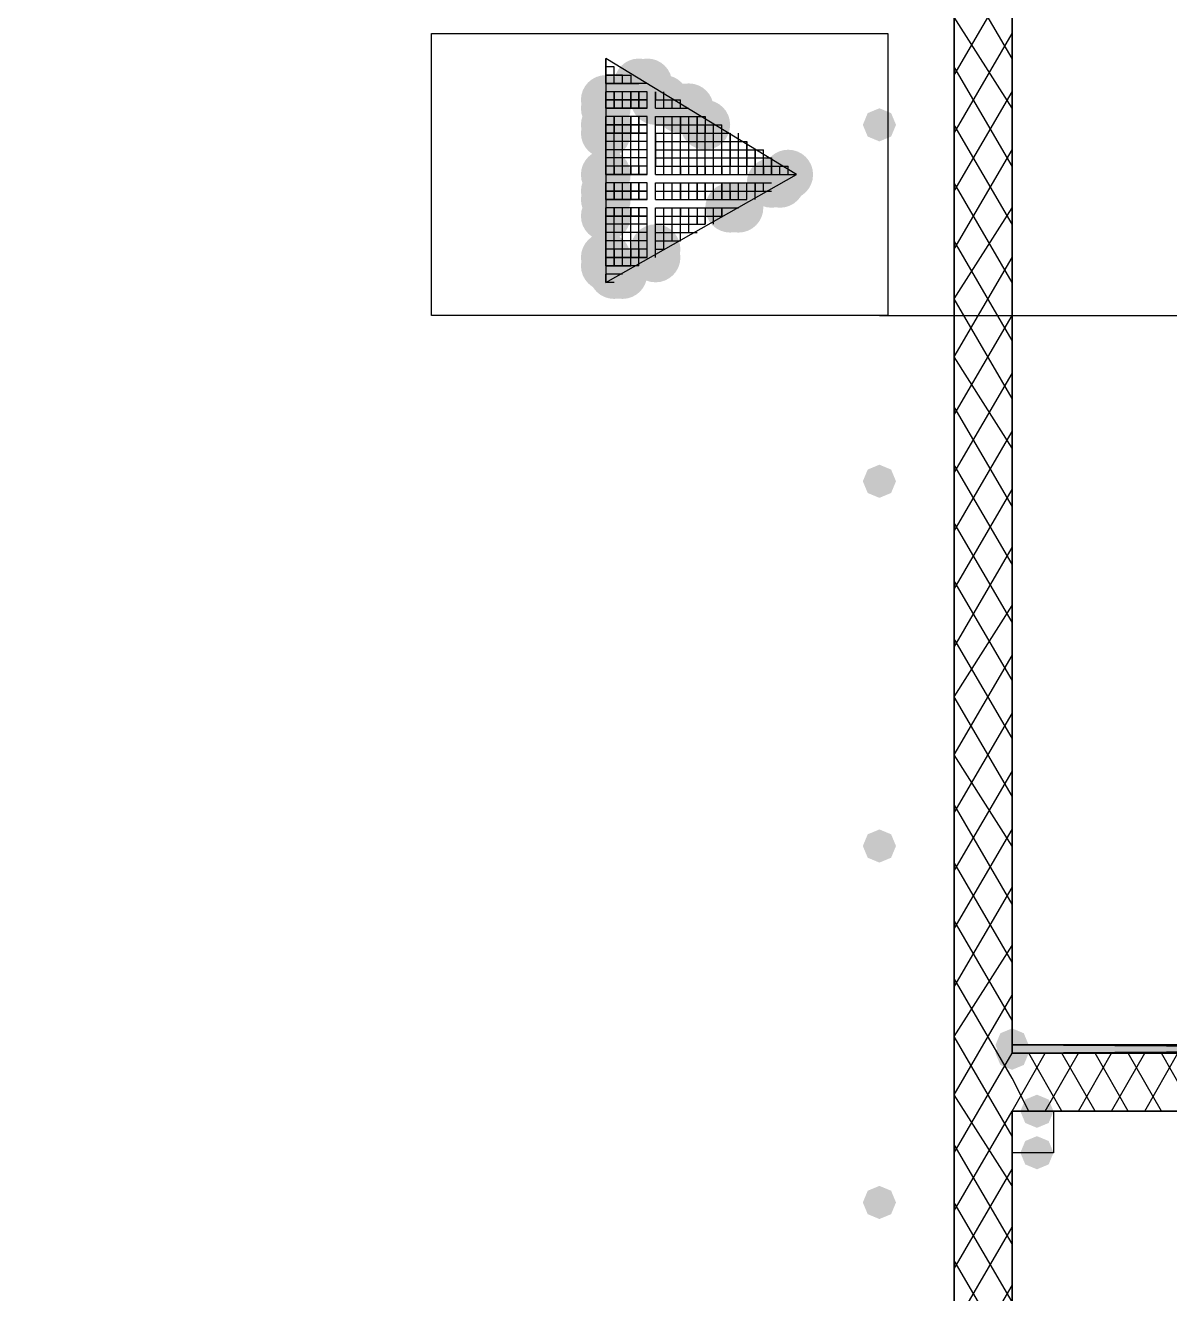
# Model space of a CAD drawing. Header units: millimetres. Extents: x 0 to 420, y 0 to 297.
# Drawn here: x 112.39 to 118.24, y 149.1 to 155.57 of the extents above; entities that cross this region are included whole.
import ezdxf

# ---------------------------------------------------------------- set-up
doc = ezdxf.new("R2010")
doc.units = ezdxf.units.MM
doc.layers.get('0').update_dxf_attribs({"linetype": 'CONTINUOUS'})

msp = doc.modelspace()

# ---------------------------------------------------------------- hatches: boundary and pattern name
at = {"true_color": 0x00005c}
h = msp.add_hatch(color=0, dxfattribs=at)
edge = h.paths.add_edge_path(flags=0)
edge.add_arc((115.527668, 155.278666), 0.127, 0, 360)
h = msp.add_hatch(color=0, dxfattribs=at)
edge = h.paths.add_edge_path(flags=0)
edge.add_arc((115.570001, 155.278666), 0.127, 0, 360)
h = msp.add_hatch(color=0, dxfattribs=at)
edge = h.paths.add_edge_path(flags=0)
edge.add_arc((115.570001, 155.278666), 0.127, 0, 360)
h = msp.add_hatch(color=0, dxfattribs=at)
edge = h.paths.add_edge_path(flags=0)
edge.add_arc((115.358335, 155.193999), 0.127, 0, 360)
h = msp.add_hatch(color=0, dxfattribs=at)
edge = h.paths.add_edge_path(flags=0)
edge.add_arc((115.612335, 155.193999), 0.127, 0, 360)
h = msp.add_hatch(color=0, dxfattribs=at)
edge = h.paths.add_edge_path(flags=0)
edge.add_arc((115.654668, 155.193999), 0.127, 0, 360)
h = msp.add_hatch(color=0, dxfattribs=at)
edge = h.paths.add_edge_path(flags=0)
edge.add_arc((115.358335, 155.151666), 0.127, 0, 360)
h = msp.add_hatch(color=0, dxfattribs=at)
edge = h.paths.add_edge_path(flags=0)
edge.add_arc((115.739335, 155.151666), 0.127, 0, 360)
h = msp.add_hatch(color=0, dxfattribs=at)
edge = h.paths.add_edge_path(flags=0)
edge.add_arc((115.739335, 155.151666), 0.127, 0, 360)
h = msp.add_hatch(color=0, dxfattribs=at)
edge = h.paths.add_edge_path(flags=0)
edge.add_arc((115.781668, 155.151666), 0.127, 0, 360)
h = msp.add_hatch(color=0, dxfattribs=at)
edge = h.paths.add_edge_path(flags=0)
edge.add_arc((115.358335, 155.066999), 0.127, 0, 360)
h = msp.add_hatch(color=0, dxfattribs=at)
edge = h.paths.add_edge_path(flags=0)
edge.add_arc((115.866335, 155.066999), 0.127, 0, 360)
h = msp.add_hatch(color=0, dxfattribs=at)
edge = h.paths.add_edge_path(flags=0)
edge.add_arc((115.358335, 155.024666), 0.127, 0, 360)
at = {"true_color": 0x000007}
for points in [[(116.84, 155.067), (116.815129, 155.007204), (116.755333, 154.982333), (116.695538, 155.007204), (116.670667, 155.067), (116.695537, 155.126796), (116.755333, 155.151667), (116.815129, 155.126796)], [(116.84, 153.246667), (116.815129, 153.186871), (116.755333, 153.162), (116.695538, 153.186871), (116.670667, 153.246667), (116.695537, 153.306462), (116.755333, 153.331333), (116.815129, 153.306463)], [(116.84, 151.384), (116.815129, 151.324204), (116.755333, 151.299333), (116.695538, 151.324204), (116.670667, 151.384), (116.695537, 151.443796), (116.755333, 151.468667), (116.815129, 151.443796)], [(117.517333, 150.325667), (117.492463, 150.265871), (117.432667, 150.241), (117.372871, 150.265871), (117.348, 150.325667), (117.372871, 150.385462), (117.432667, 150.410333), (117.492462, 150.385463)], [(117.644333, 150.029333), (117.619462, 149.969538), (117.559667, 149.944667), (117.499871, 149.969538), (117.475, 150.029333), (117.499871, 150.089129), (117.559667, 150.114), (117.619462, 150.089129)], [(117.644333, 149.817667), (117.619462, 149.757871), (117.559667, 149.733), (117.499871, 149.757871), (117.475, 149.817667), (117.499871, 149.877462), (117.559667, 149.902333), (117.619462, 149.877463)], [(116.84, 149.563667), (116.815129, 149.503871), (116.755333, 149.479), (116.695538, 149.503871), (116.670667, 149.563667), (116.695537, 149.623462), (116.755333, 149.648333), (116.815129, 149.623463)]]:
    msp.add_hatch(color=0, dxfattribs=at).paths.add_polyline_path(points, flags=0)
at = {"true_color": 0x00005c}
h = msp.add_hatch(color=0, dxfattribs=at)
edge = h.paths.add_edge_path(flags=0)
edge.add_arc((115.358335, 154.812999), 0.127, 0, 360)
h = msp.add_hatch(color=0, dxfattribs=at)
edge = h.paths.add_edge_path(flags=0)
edge.add_arc((116.289668, 154.812999), 0.127, 0, 360)
h = msp.add_hatch(color=0, dxfattribs=at)
edge = h.paths.add_edge_path(flags=0)
edge.add_arc((116.205001, 154.770666), 0.127, 0, 360)
h = msp.add_hatch(color=0, dxfattribs=at)
edge = h.paths.add_edge_path(flags=0)
edge.add_arc((116.205001, 154.770666), 0.127, 0, 360)
h = msp.add_hatch(color=0, dxfattribs=at)
edge = h.paths.add_edge_path(flags=0)
edge.add_arc((116.247335, 154.770666), 0.127, 0, 360)
h = msp.add_hatch(color=0, dxfattribs=at)
edge = h.paths.add_edge_path(flags=0)
edge.add_arc((115.358335, 154.728333), 0.127, 0, 360)
h = msp.add_hatch(color=0, dxfattribs=at)
edge = h.paths.add_edge_path(flags=0)
edge.add_arc((115.358335, 154.685999), 0.127, 0, 360)
h = msp.add_hatch(color=0, dxfattribs=at)
edge = h.paths.add_edge_path(flags=0)
edge.add_arc((115.993335, 154.643666), 0.127, 0, 360)
h = msp.add_hatch(color=0, dxfattribs=at)
edge = h.paths.add_edge_path(flags=0)
edge.add_arc((116.035668, 154.643666), 0.127, 0, 360)
h = msp.add_hatch(color=0, dxfattribs=at)
edge = h.paths.add_edge_path(flags=0)
edge.add_arc((115.358335, 154.601333), 0.127, 0, 360)
h = msp.add_hatch(color=0, dxfattribs=at)
edge = h.paths.add_edge_path(flags=0)
edge.add_arc((115.612335, 154.431999), 0.127, 0, 360)
h = msp.add_hatch(color=0, dxfattribs=at)
edge = h.paths.add_edge_path(flags=0)
edge.add_arc((115.358335, 154.389666), 0.127, 0, 360)
h = msp.add_hatch(color=0, dxfattribs=at)
edge = h.paths.add_edge_path(flags=0)
edge.add_arc((115.612335, 154.389666), 0.127, 0, 360)
h = msp.add_hatch(color=0, dxfattribs=at)
edge = h.paths.add_edge_path(flags=0)
edge.add_arc((115.358335, 154.347333), 0.127, 0, 360)
h = msp.add_hatch(color=0, dxfattribs=at)
edge = h.paths.add_edge_path(flags=0)
edge.add_arc((115.400668, 154.304999), 0.127, 0, 360)
h = msp.add_hatch(color=0, dxfattribs=at)
edge = h.paths.add_edge_path(flags=0)
edge.add_arc((115.443001, 154.304999), 0.127, 0, 360)
at = {"true_color": 0x0000fe}
msp.add_hatch(color=0, dxfattribs=at).paths.add_polyline_path([(117.517333, 150.368), (117.492463, 150.308204), (117.432667, 150.283333), (117.372871, 150.308204), (117.348, 150.368), (117.372871, 150.427796), (117.432667, 150.452667), (117.492462, 150.427796)], flags=0)
msp.add_hatch(color=0, dxfattribs=at).paths.add_polyline_path([(117.517333, 150.368), (117.492463, 150.308204), (117.432667, 150.283333), (117.372871, 150.308204), (117.348, 150.368), (117.372871, 150.427796), (117.432667, 150.452667), (117.492462, 150.427796)], flags=0)
at = {"true_color": 0x000007}
h = msp.add_hatch(color=0, dxfattribs=at)
h.paths.add_polyline_path([(123.994333, 150.368), (117.432667, 150.368), (123.994333, 150.325667)], flags=0)
h.paths.add_polyline_path([(117.432667, 150.368), (123.994333, 150.325667), (117.432667, 150.325667)], flags=0)

# ---------------------------------------------------------------- linework, layer by layer
at = {"color": 0, "true_color": 0x000007}
for points in [[(117.432667, 150.325667), (117.432667, 159.088667)], [(117.136333, 155.998333), (117.136333, 147.574)], [(117.432667, 155.405667), (117.136333, 155.913667)], [(117.136333, 155.321), (117.432667, 155.829)], [(117.432667, 155.151667), (117.136333, 155.617333)], [(117.136333, 155.024667), (117.432667, 155.532667)], [(117.432667, 154.855333), (117.136333, 155.363333)], [(117.136333, 154.728333), (117.432667, 155.236333)], [(117.432667, 154.559), (117.136333, 155.067)], [(117.136333, 154.432), (117.432667, 154.94)], [(117.432667, 154.262667), (117.136333, 154.770667)], [(117.136333, 154.178), (117.432667, 154.643667)], [(117.432667, 153.966333), (117.136333, 154.474333)], [(117.136333, 153.881667), (117.432667, 154.389667)], [(117.432667, 153.67), (117.136333, 154.178)], [(117.136333, 153.585333), (117.432667, 154.093333)], [(117.432667, 153.416), (117.136333, 153.881667)], [(117.136333, 153.289), (117.432667, 153.797)], [(117.432667, 153.119667), (117.136333, 153.627667)], [(117.136333, 152.992667), (117.432667, 153.500667)], [(117.432667, 152.823333), (117.136333, 153.331333)], [(117.136333, 152.696333), (117.432667, 153.204333)], [(117.432667, 152.527), (117.136333, 153.035)], [(117.136333, 152.4), (117.432667, 152.908)], [(117.432667, 152.230667), (117.136333, 152.738667)], [(117.136333, 152.146), (117.432667, 152.611667)], [(117.432667, 151.934333), (117.136333, 152.442333)], [(117.136333, 151.849667), (117.432667, 152.357667)], [(117.432667, 151.638), (117.136333, 152.146)], [(117.136333, 151.553333), (117.432667, 152.061333)], [(117.432667, 151.384), (117.136333, 151.849667)], [(117.136333, 151.257), (117.432667, 151.765)], [(117.432667, 151.087667), (117.136333, 151.595667)], [(117.136333, 150.960667), (117.432667, 151.468667)], [(117.432667, 150.791333), (117.136333, 151.299333)], [(117.136333, 150.664333), (117.432667, 151.172333)], [(117.432667, 150.495), (117.136333, 151.003)], [(117.136333, 150.410333), (117.432667, 150.876)], [(117.432667, 150.198667), (117.136333, 150.706667)], [(117.136333, 150.114), (117.432667, 150.622)], [(117.432667, 149.902333), (117.136333, 150.410333)], [(123.994333, 150.368), (117.432667, 150.368), (123.994333, 150.368), (117.432667, 150.325667)], [(117.136333, 149.817667), (117.432667, 150.325667)], [(117.432667, 150.029333), (117.602, 150.325667)], [(123.994333, 150.325667), (117.432667, 150.325667)], [(117.686667, 150.029333), (117.517333, 150.325667)], [(117.602, 150.029333), (117.771333, 150.325667)], [(117.856, 150.029333), (117.686667, 150.325667)], [(117.771333, 150.029333), (117.940667, 150.325667)], [(118.025333, 150.029333), (117.856, 150.325667)], [(117.940667, 150.029333), (118.11, 150.325667)], [(118.194667, 150.029333), (118.025333, 150.325667)], [(118.11, 150.029333), (118.279333, 150.325667)], [(118.364, 150.029333), (118.194667, 150.325667)], [(117.517333, 150.029333), (117.432667, 150.198667)], [(117.432667, 149.648333), (117.136333, 150.114)], [(117.136333, 149.521333), (117.432667, 150.029333)], [(117.432667, 150.029333), (123.994333, 150.029333)], [(117.432667, 138.895667), (117.432667, 150.029333)], [(117.432667, 149.352), (117.136333, 149.86)], [(117.136333, 149.225), (117.432667, 149.733)], [(117.432667, 149.055667), (117.136333, 149.563667)], [(117.136333, 148.928667), (117.432667, 149.436667)], [(117.432667, 148.759333), (117.136333, 149.267333)], [(117.136333, 148.632333), (117.432667, 149.140333)]]:
    msp.add_lwpolyline(points, dxfattribs=at)
at = {"color": 0, "true_color": 0x0000ab}
msp.add_lwpolyline([(117.432667, 150.325667), (134.027333, 150.325667), (134.027333, 157.014333), (117.432667, 157.014333)], close=True, dxfattribs=at)
at = {"color": 0, "true_color": 0x000098}
msp.add_lwpolyline([(104.817333, 147.574), (117.136333, 147.574), (117.136333, 155.998333), (104.817333, 155.998333)], close=True, dxfattribs=at)
at = {"color": 0, "true_color": 0x00005c}
for points in [[(114.469335, 154.093333), (114.469335, 155.532666), (116.797668, 155.532666), (116.797668, 154.093333)], [(116.332001, 154.812999), (115.358335, 155.405666), (115.358335, 154.262666)]]:
    msp.add_lwpolyline(points, close=True, dxfattribs=at)
for points in [[(115.358335, 155.278666), (115.358335, 155.320999), (115.358335, 155.405666)], [(115.400668, 155.363333), (115.358335, 155.363333)], [(115.358335, 155.278666), (115.358335, 155.320999), (115.358335, 155.363333)], [(115.443001, 155.320999), (115.400668, 155.320999), (115.358335, 155.320999), (115.400668, 155.320999), (115.443001, 155.320999), (115.485335, 155.320999), (115.485335, 155.278666), (115.443001, 155.278666), (115.400668, 155.278666), (115.358335, 155.278666), (115.400668, 155.278666), (115.443001, 155.278666), (115.485335, 155.278666), (115.527668, 155.278666)], [(115.400668, 155.278666), (115.400668, 155.320999), (115.400668, 155.363333)], [(115.400668, 155.278666), (115.400668, 155.320999), (115.400668, 155.363333)], [(115.443001, 155.278666), (115.443001, 155.320999)], [(115.443001, 155.278666), (115.443001, 155.320999)], [(115.485335, 155.320999), (115.485335, 155.278666)], [(115.570001, 155.278666), (115.527668, 155.278666), (115.485335, 155.278666), (115.443001, 155.278666), (115.400668, 155.278666), (115.358335, 155.278666)], [(115.570001, 155.236333), (115.527668, 155.236333), (115.485335, 155.236333), (115.443001, 155.236333), (115.400668, 155.236333), (115.358335, 155.236333)], [(115.358335, 155.236333), (115.358335, 155.193999), (115.400668, 155.193999)], [(115.358335, 155.151666), (115.358335, 155.193999), (115.358335, 155.236333)], [(115.570001, 155.193999), (115.527668, 155.193999), (115.485335, 155.193999), (115.443001, 155.193999), (115.400668, 155.193999), (115.358335, 155.193999)], [(115.570001, 155.193999), (115.527668, 155.193999), (115.485335, 155.193999), (115.443001, 155.193999), (115.400668, 155.193999), (115.358335, 155.193999)], [(115.358335, 155.193999), (115.358335, 155.151666), (115.400668, 155.151666)], [(115.400668, 155.236333), (115.400668, 155.193999), (115.443001, 155.193999), (115.485335, 155.193999)], [(115.400668, 155.151666), (115.400668, 155.193999), (115.400668, 155.236333)], [(115.400668, 155.193999), (115.400668, 155.151666), (115.443001, 155.151666), (115.485335, 155.151666)], [(115.443001, 155.151666), (115.443001, 155.193999), (115.443001, 155.236333)], [(115.443001, 155.151666), (115.443001, 155.193999), (115.443001, 155.236333)], [(115.485335, 155.236333), (115.485335, 155.193999), (115.527668, 155.193999)], [(115.485335, 155.151666), (115.485335, 155.193999), (115.485335, 155.236333)], [(115.485335, 155.193999), (115.485335, 155.151666), (115.527668, 155.151666)], [(115.527668, 155.236333), (115.527668, 155.193999), (115.570001, 155.193999)], [(115.527668, 155.151666), (115.527668, 155.193999), (115.527668, 155.236333)], [(115.527668, 155.193999), (115.527668, 155.151666), (115.570001, 155.151666)], [(115.570001, 155.151666), (115.570001, 155.193999), (115.570001, 155.236333)], [(115.570001, 155.151666), (115.570001, 155.193999), (115.570001, 155.236333)], [(115.612335, 155.236333), (115.612335, 155.193999)], [(115.612335, 155.151666), (115.612335, 155.193999), (115.612335, 155.236333)], [(115.612335, 155.193999), (115.654668, 155.193999), (115.697001, 155.193999)], [(115.612335, 155.193999), (115.654668, 155.193999), (115.739335, 155.193999)], [(115.612335, 155.151666), (115.612335, 155.193999)], [(115.654668, 155.151666), (115.654668, 155.193999), (115.654668, 155.236333)], [(115.654668, 155.151666), (115.654668, 155.193999)], [(115.654668, 155.151666), (115.654668, 155.193999)], [(115.697001, 155.151666), (115.697001, 155.193999)], [(115.739335, 155.151666), (115.739335, 155.193999)], [(115.570001, 155.151666), (115.527668, 155.151666), (115.485335, 155.151666), (115.443001, 155.151666), (115.400668, 155.151666), (115.358335, 155.151666)], [(115.612335, 155.151666), (115.654668, 155.151666), (115.739335, 155.151666)], [(115.612335, 155.151666), (115.654668, 155.151666), (115.739335, 155.151666), (115.781668, 155.151666)], [(115.570001, 155.109333), (115.527668, 155.109333), (115.485335, 155.109333), (115.443001, 155.109333), (115.400668, 155.109333), (115.358335, 155.109333)], [(115.570001, 155.109333), (115.527668, 155.109333), (115.485335, 155.109333), (115.443001, 155.109333), (115.400668, 155.109333), (115.358335, 155.109333)], [(115.358335, 155.109333), (115.358335, 155.066999), (115.400668, 155.066999)], [(115.358335, 154.812999), (115.358335, 154.855333), (115.358335, 154.939999), (115.358335, 154.982333), (115.358335, 155.024666), (115.358335, 155.066999), (115.358335, 155.109333)], [(115.570001, 155.066999), (115.527668, 155.066999), (115.485335, 155.066999), (115.443001, 155.066999), (115.400668, 155.066999), (115.358335, 155.066999)], [(115.358335, 155.066999), (115.358335, 155.024666), (115.400668, 155.024666)], [(115.400668, 155.109333), (115.400668, 155.066999), (115.443001, 155.066999), (115.485335, 155.066999)], [(115.400668, 154.812999), (115.400668, 154.855333), (115.400668, 154.939999), (115.400668, 154.982333), (115.400668, 155.024666), (115.400668, 155.066999), (115.400668, 155.109333)], [(115.400668, 155.066999), (115.400668, 155.024666), (115.443001, 155.024666), (115.485335, 155.024666)], [(115.443001, 154.812999), (115.443001, 154.855333), (115.443001, 154.939999), (115.443001, 154.982333), (115.443001, 155.024666), (115.443001, 155.066999), (115.443001, 155.109333)], [(115.443001, 154.812999), (115.443001, 154.855333), (115.443001, 154.939999), (115.443001, 154.982333), (115.443001, 155.024666), (115.443001, 155.066999), (115.443001, 155.109333)], [(115.485335, 155.109333), (115.485335, 155.066999), (115.527668, 155.066999)], [(115.485335, 154.812999), (115.485335, 154.855333), (115.485335, 154.939999), (115.485335, 154.982333), (115.485335, 155.024666), (115.485335, 155.066999), (115.485335, 155.109333)], [(115.485335, 155.066999), (115.485335, 155.024666), (115.527668, 155.024666)], [(115.527668, 155.109333), (115.527668, 155.066999), (115.570001, 155.066999)], [(115.527668, 154.812999), (115.527668, 154.855333), (115.527668, 154.939999), (115.527668, 154.982333), (115.527668, 155.024666), (115.527668, 155.066999), (115.527668, 155.109333)], [(115.527668, 155.066999), (115.527668, 155.024666), (115.570001, 155.024666)], [(115.570001, 154.812999), (115.570001, 154.855333), (115.570001, 154.939999), (115.570001, 154.982333), (115.570001, 155.024666), (115.570001, 155.066999), (115.570001, 155.109333)], [(115.570001, 154.812999), (115.570001, 154.855333), (115.570001, 154.939999), (115.570001, 154.982333), (115.570001, 155.024666), (115.570001, 155.066999), (115.570001, 155.109333)], [(115.612335, 155.109333), (115.654668, 155.109333), (115.739335, 155.109333), (115.781668, 155.109333), (115.824001, 155.109333)], [(115.612335, 155.109333), (115.654668, 155.109333), (115.739335, 155.109333), (115.781668, 155.109333), (115.824001, 155.109333), (115.866335, 155.109333), (115.866335, 155.066999)], [(115.612335, 155.024666), (115.612335, 155.066999), (115.612335, 155.109333)], [(115.612335, 154.812999), (115.612335, 154.855333), (115.612335, 154.939999), (115.612335, 154.982333), (115.612335, 155.024666), (115.612335, 155.066999), (115.612335, 155.109333)], [(115.612335, 155.066999), (115.654668, 155.066999), (115.739335, 155.066999)], [(115.612335, 155.066999), (115.654668, 155.066999), (115.739335, 155.066999), (115.781668, 155.066999), (115.824001, 155.066999), (115.866335, 155.066999), (115.908668, 155.066999), (115.951001, 155.066999)], [(115.654668, 154.812999), (115.654668, 154.855333), (115.654668, 154.939999), (115.654668, 154.982333), (115.654668, 155.024666), (115.654668, 155.066999), (115.654668, 155.109333)], [(115.654668, 154.812999), (115.654668, 154.855333), (115.654668, 154.939999), (115.654668, 154.982333), (115.654668, 155.024666), (115.654668, 155.066999), (115.654668, 155.109333)], [(115.654668, 154.812999), (115.654668, 154.855333), (115.654668, 154.939999), (115.654668, 154.982333), (115.654668, 155.024666), (115.654668, 155.066999), (115.654668, 155.109333)], [(115.697001, 154.812999), (115.697001, 154.855333), (115.697001, 154.939999), (115.697001, 154.982333), (115.697001, 155.024666), (115.697001, 155.066999), (115.697001, 155.109333)], [(115.739335, 155.109333), (115.739335, 155.066999), (115.781668, 155.066999), (115.824001, 155.066999)], [(115.739335, 154.812999), (115.739335, 154.855333), (115.739335, 154.939999), (115.739335, 154.982333), (115.739335, 155.024666), (115.739335, 155.066999), (115.739335, 155.109333)], [(115.739335, 154.812999), (115.739335, 154.855333), (115.739335, 154.939999), (115.739335, 154.982333), (115.739335, 155.024666), (115.739335, 155.066999), (115.739335, 155.109333)], [(115.739335, 155.066999), (115.739335, 155.024666), (115.781668, 155.024666), (115.824001, 155.024666)], [(115.781668, 154.812999), (115.781668, 154.855333), (115.781668, 154.939999), (115.781668, 154.982333), (115.781668, 155.024666), (115.781668, 155.066999), (115.781668, 155.109333)], [(115.781668, 154.812999), (115.781668, 154.855333), (115.781668, 154.939999), (115.781668, 154.982333), (115.781668, 155.024666), (115.781668, 155.066999), (115.781668, 155.109333)], [(115.824001, 155.109333), (115.824001, 155.066999), (115.866335, 155.066999), (115.908668, 155.066999)], [(115.824001, 154.812999), (115.824001, 154.855333), (115.824001, 154.939999), (115.824001, 154.982333), (115.824001, 155.024666), (115.824001, 155.066999), (115.824001, 155.109333)], [(115.824001, 155.066999), (115.824001, 155.024666), (115.866335, 155.024666)], [(115.866335, 155.066999), (115.866335, 155.024666), (115.908668, 155.024666), (115.951001, 155.024666), (115.993335, 155.024666)], [(115.866335, 154.812999), (115.866335, 154.855333), (115.866335, 154.939999), (115.866335, 154.982333), (115.866335, 155.024666), (115.866335, 155.066999)], [(115.908668, 154.812999), (115.908668, 154.855333), (115.908668, 154.939999), (115.908668, 154.982333), (115.908668, 155.024666), (115.908668, 155.066999)], [(115.908668, 154.812999), (115.908668, 154.855333), (115.908668, 154.939999), (115.908668, 154.982333), (115.908668, 155.024666), (115.908668, 155.066999)], [(115.951001, 154.855333), (115.951001, 154.939999), (115.951001, 154.982333), (115.951001, 155.024666), (115.951001, 155.066999)], [(115.570001, 155.024666), (115.527668, 155.024666), (115.485335, 155.024666), (115.443001, 155.024666), (115.400668, 155.024666), (115.358335, 155.024666)], [(115.358335, 154.855333), (115.358335, 154.939999), (115.358335, 154.982333), (115.358335, 155.024666)], [(115.400668, 154.855333), (115.400668, 154.939999), (115.400668, 154.982333), (115.400668, 155.024666)], [(115.485335, 154.855333), (115.485335, 154.939999), (115.485335, 154.982333), (115.485335, 155.024666)], [(115.527668, 154.855333), (115.527668, 154.939999), (115.527668, 154.982333), (115.527668, 155.024666)], [(115.612335, 155.024666), (115.654668, 155.024666), (115.739335, 155.024666), (115.781668, 155.024666), (115.824001, 155.024666), (115.866335, 155.024666), (115.908668, 155.024666), (115.951001, 155.024666)], [(115.612335, 155.024666), (115.654668, 155.024666), (115.739335, 155.024666)], [(115.612335, 155.024666), (115.612335, 154.982333), (115.612335, 154.939999), (115.612335, 154.855333), (115.654668, 154.855333), (115.739335, 154.855333), (115.781668, 154.855333), (115.824001, 154.855333), (115.866335, 154.855333), (115.908668, 154.855333), (115.951001, 154.855333), (115.993335, 154.855333)], [(115.739335, 154.855333), (115.739335, 154.939999), (115.739335, 154.982333), (115.739335, 155.024666)], [(115.824001, 154.855333), (115.824001, 154.939999), (115.824001, 154.982333), (115.824001, 155.024666)], [(115.866335, 154.855333), (115.866335, 154.939999), (115.866335, 154.982333), (115.866335, 155.024666)], [(115.951001, 154.812999), (115.951001, 154.855333), (115.951001, 154.939999), (115.951001, 154.982333), (115.951001, 155.024666)], [(115.993335, 155.024666), (115.993335, 154.982333), (115.993335, 154.939999), (115.993335, 154.855333), (116.035668, 154.855333), (116.078001, 154.855333), (116.120335, 154.855333), (116.162668, 154.855333), (116.205001, 154.855333)], [(115.993335, 154.812999), (115.993335, 154.855333), (115.993335, 154.939999), (115.993335, 154.982333), (115.993335, 155.024666)], [(116.035668, 154.812999), (116.035668, 154.855333), (116.035668, 154.939999), (116.035668, 154.982333), (116.035668, 155.024666)], [(115.570001, 154.982333), (115.527668, 154.982333), (115.485335, 154.982333), (115.443001, 154.982333), (115.400668, 154.982333), (115.358335, 154.982333)], [(115.570001, 154.982333), (115.527668, 154.982333), (115.485335, 154.982333), (115.443001, 154.982333), (115.400668, 154.982333), (115.358335, 154.982333)], [(115.570001, 154.939999), (115.527668, 154.939999), (115.485335, 154.939999), (115.443001, 154.939999), (115.400668, 154.939999), (115.358335, 154.939999)], [(115.570001, 154.939999), (115.527668, 154.939999), (115.485335, 154.939999), (115.443001, 154.939999), (115.400668, 154.939999), (115.358335, 154.939999)], [(115.570001, 154.939999), (115.527668, 154.939999), (115.485335, 154.939999), (115.443001, 154.939999), (115.400668, 154.939999), (115.358335, 154.939999)], [(115.612335, 154.982333), (115.654668, 154.982333), (115.739335, 154.982333), (115.781668, 154.982333), (115.824001, 154.982333), (115.866335, 154.982333), (115.908668, 154.982333), (115.951001, 154.982333), (115.993335, 154.982333), (116.035668, 154.982333)], [(115.612335, 154.982333), (115.654668, 154.982333), (115.739335, 154.982333), (115.781668, 154.982333), (115.824001, 154.982333), (115.866335, 154.982333), (115.908668, 154.982333), (115.951001, 154.982333), (115.993335, 154.982333), (116.035668, 154.982333), (116.078001, 154.982333), (116.078001, 154.939999), (116.078001, 154.855333)], [(115.612335, 154.939999), (115.654668, 154.939999), (115.739335, 154.939999), (115.781668, 154.939999), (115.824001, 154.939999), (115.866335, 154.939999), (115.908668, 154.939999), (115.951001, 154.939999), (115.993335, 154.939999), (116.035668, 154.939999), (116.078001, 154.939999), (116.120335, 154.939999), (116.120335, 154.855333)], [(115.612335, 154.939999), (115.654668, 154.939999), (115.739335, 154.939999), (115.781668, 154.939999), (115.824001, 154.939999), (115.866335, 154.939999), (115.908668, 154.939999), (115.951001, 154.939999), (115.993335, 154.939999), (116.035668, 154.939999), (116.078001, 154.939999), (116.120335, 154.939999), (116.120335, 154.855333)], [(115.612335, 154.939999), (115.654668, 154.939999), (115.739335, 154.939999), (115.781668, 154.939999), (115.824001, 154.939999), (115.866335, 154.939999), (115.908668, 154.939999), (115.951001, 154.939999), (115.993335, 154.939999), (116.035668, 154.939999), (116.078001, 154.939999), (116.120335, 154.939999), (116.162668, 154.939999)], [(116.035668, 154.812999), (116.035668, 154.855333), (116.035668, 154.939999), (116.035668, 154.982333)], [(116.078001, 154.812999), (116.078001, 154.855333), (116.078001, 154.939999), (116.078001, 154.982333)], [(116.120335, 154.812999), (116.120335, 154.855333), (116.120335, 154.939999)], [(116.162668, 154.855333), (116.162668, 154.939999)], [(115.570001, 154.897666), (115.527668, 154.897666), (115.485335, 154.897666), (115.443001, 154.897666), (115.400668, 154.897666), (115.358335, 154.897666)], [(115.612335, 154.897666), (115.654668, 154.897666), (115.739335, 154.897666), (115.781668, 154.897666), (115.824001, 154.897666), (115.866335, 154.897666), (115.908668, 154.897666), (115.951001, 154.897666), (115.993335, 154.897666), (116.035668, 154.897666), (116.078001, 154.897666), (116.120335, 154.897666), (116.162668, 154.897666), (116.205001, 154.897666)], [(116.162668, 154.812999), (116.162668, 154.855333), (116.162668, 154.897666)], [(116.205001, 154.897666), (116.205001, 154.855333), (116.247335, 154.855333), (116.289668, 154.855333)], [(116.205001, 154.812999), (116.205001, 154.855333), (116.205001, 154.897666)], [(115.570001, 154.855333), (115.527668, 154.855333), (115.485335, 154.855333), (115.443001, 154.855333), (115.400668, 154.855333), (115.358335, 154.855333)], [(115.570001, 154.855333), (115.527668, 154.855333), (115.485335, 154.855333), (115.443001, 154.855333), (115.400668, 154.855333), (115.358335, 154.855333)], [(115.358335, 154.855333), (115.358335, 154.812999), (115.400668, 154.812999)], [(115.570001, 154.812999), (115.527668, 154.812999), (115.485335, 154.812999), (115.443001, 154.812999), (115.400668, 154.812999), (115.358335, 154.812999)], [(115.570001, 154.812999), (115.527668, 154.812999), (115.485335, 154.812999), (115.443001, 154.812999), (115.400668, 154.812999), (115.358335, 154.812999)], [(115.400668, 154.855333), (115.400668, 154.812999), (115.443001, 154.812999), (115.485335, 154.812999)], [(115.485335, 154.855333), (115.485335, 154.812999), (115.527668, 154.812999)], [(115.527668, 154.855333), (115.527668, 154.812999), (115.570001, 154.812999)], [(115.612335, 154.855333), (115.654668, 154.855333), (115.739335, 154.855333), (115.781668, 154.855333), (115.824001, 154.855333), (115.866335, 154.855333), (115.908668, 154.855333), (115.951001, 154.855333), (115.993335, 154.855333), (116.035668, 154.855333), (116.078001, 154.855333), (116.120335, 154.855333), (116.162668, 154.855333), (116.205001, 154.855333), (116.247335, 154.855333)], [(115.612335, 154.812999), (115.654668, 154.812999), (115.739335, 154.812999), (115.781668, 154.812999), (115.824001, 154.812999), (115.866335, 154.812999), (115.908668, 154.812999), (115.951001, 154.812999), (115.993335, 154.812999), (116.035668, 154.812999), (116.078001, 154.812999), (116.120335, 154.812999), (116.162668, 154.812999), (116.205001, 154.812999), (116.247335, 154.812999), (116.289668, 154.812999), (116.289668, 154.855333)], [(115.612335, 154.812999), (115.612335, 154.855333)], [(115.612335, 154.812999), (115.654668, 154.812999), (115.739335, 154.812999), (115.781668, 154.812999), (115.824001, 154.812999), (115.866335, 154.812999), (115.908668, 154.812999), (115.951001, 154.812999), (115.993335, 154.812999), (116.035668, 154.812999), (116.078001, 154.812999), (116.120335, 154.812999), (116.162668, 154.812999), (116.205001, 154.812999), (116.247335, 154.812999), (116.289668, 154.812999), (116.332001, 154.812999)], [(115.612335, 154.812999), (115.654668, 154.812999), (115.739335, 154.812999)], [(115.739335, 154.855333), (115.739335, 154.812999), (115.781668, 154.812999), (115.824001, 154.812999)], [(115.824001, 154.855333), (115.824001, 154.812999), (115.866335, 154.812999)], [(115.866335, 154.855333), (115.866335, 154.812999), (115.908668, 154.812999), (115.951001, 154.812999)], [(115.951001, 154.855333), (115.951001, 154.812999), (115.993335, 154.812999), (116.035668, 154.812999), (116.078001, 154.812999), (116.120335, 154.812999), (116.162668, 154.812999)], [(115.993335, 154.812999), (115.993335, 154.855333)], [(116.078001, 154.812999), (116.078001, 154.855333)], [(116.120335, 154.812999), (116.120335, 154.855333)], [(116.120335, 154.812999), (116.120335, 154.855333)], [(116.162668, 154.855333), (116.162668, 154.812999), (116.205001, 154.812999)], [(116.205001, 154.855333), (116.205001, 154.812999), (116.247335, 154.812999), (116.247335, 154.855333)], [(116.247335, 154.812999), (116.247335, 154.855333)], [(115.570001, 154.770666), (115.527668, 154.770666), (115.485335, 154.770666), (115.443001, 154.770666), (115.400668, 154.770666), (115.358335, 154.770666)], [(115.358335, 154.770666), (115.358335, 154.728333), (115.400668, 154.728333)], [(115.358335, 154.685999), (115.358335, 154.728333), (115.358335, 154.770666)], [(115.400668, 154.770666), (115.400668, 154.728333), (115.443001, 154.728333), (115.485335, 154.728333)], [(115.400668, 154.685999), (115.400668, 154.728333), (115.400668, 154.770666)], [(115.443001, 154.685999), (115.443001, 154.728333), (115.443001, 154.770666)], [(115.443001, 154.685999), (115.443001, 154.728333), (115.443001, 154.770666)], [(115.485335, 154.770666), (115.485335, 154.728333), (115.527668, 154.728333)], [(115.485335, 154.685999), (115.485335, 154.728333), (115.485335, 154.770666)], [(115.527668, 154.770666), (115.527668, 154.728333), (115.570001, 154.728333)], [(115.527668, 154.685999), (115.527668, 154.728333), (115.527668, 154.770666)], [(115.570001, 154.685999), (115.570001, 154.728333), (115.570001, 154.770666)], [(115.570001, 154.685999), (115.570001, 154.728333), (115.570001, 154.770666)], [(115.612335, 154.770666), (115.654668, 154.770666), (115.739335, 154.770666), (115.781668, 154.770666), (115.824001, 154.770666), (115.866335, 154.770666), (115.908668, 154.770666), (115.951001, 154.770666), (115.993335, 154.770666), (116.035668, 154.770666), (116.078001, 154.770666), (116.120335, 154.770666), (116.162668, 154.770666), (116.205001, 154.770666)], [(115.612335, 154.685999), (115.612335, 154.728333), (115.612335, 154.770666)], [(115.612335, 154.685999), (115.612335, 154.728333), (115.612335, 154.770666)], [(115.654668, 154.685999), (115.654668, 154.728333), (115.654668, 154.770666)], [(115.654668, 154.685999), (115.654668, 154.728333), (115.654668, 154.770666)], [(115.654668, 154.685999), (115.654668, 154.728333), (115.654668, 154.770666)], [(115.697001, 154.685999), (115.697001, 154.728333), (115.697001, 154.770666)], [(115.739335, 154.770666), (115.739335, 154.728333), (115.781668, 154.728333), (115.824001, 154.728333)], [(115.739335, 154.685999), (115.739335, 154.728333), (115.739335, 154.770666)], [(115.739335, 154.685999), (115.739335, 154.728333), (115.739335, 154.770666)], [(115.781668, 154.685999), (115.781668, 154.728333), (115.781668, 154.770666)], [(115.781668, 154.685999), (115.781668, 154.728333), (115.781668, 154.770666)], [(115.824001, 154.770666), (115.824001, 154.728333), (115.866335, 154.728333)], [(115.824001, 154.685999), (115.824001, 154.728333), (115.824001, 154.770666)], [(115.866335, 154.770666), (115.866335, 154.728333), (115.908668, 154.728333), (115.951001, 154.728333)], [(115.866335, 154.685999), (115.866335, 154.728333), (115.866335, 154.770666)], [(115.908668, 154.685999), (115.908668, 154.728333), (115.908668, 154.770666)], [(115.908668, 154.685999), (115.908668, 154.728333), (115.908668, 154.770666)], [(115.951001, 154.770666), (115.951001, 154.728333), (115.993335, 154.728333), (116.035668, 154.728333), (116.078001, 154.728333), (116.120335, 154.728333), (116.162668, 154.728333)], [(115.951001, 154.685999), (115.951001, 154.728333), (115.951001, 154.770666)], [(115.993335, 154.685999), (115.993335, 154.728333), (115.993335, 154.770666)], [(115.993335, 154.728333), (115.993335, 154.770666)], [(116.035668, 154.685999), (116.035668, 154.728333), (116.035668, 154.770666)], [(116.035668, 154.728333), (116.035668, 154.770666)], [(116.078001, 154.685999), (116.078001, 154.728333), (116.078001, 154.770666)], [(116.078001, 154.685999), (116.078001, 154.728333), (116.078001, 154.770666)], [(116.120335, 154.685999), (116.120335, 154.728333), (116.120335, 154.770666)], [(116.120335, 154.770666), (116.120335, 154.728333)], [(116.120335, 154.770666), (116.120335, 154.728333)], [(116.162668, 154.728333), (116.162668, 154.770666)], [(116.162668, 154.728333), (116.162668, 154.770666)], [(115.570001, 154.728333), (115.527668, 154.728333), (115.485335, 154.728333), (115.443001, 154.728333), (115.400668, 154.728333), (115.358335, 154.728333)], [(115.570001, 154.728333), (115.527668, 154.728333), (115.485335, 154.728333), (115.443001, 154.728333), (115.400668, 154.728333), (115.358335, 154.728333)], [(115.358335, 154.728333), (115.358335, 154.685999), (115.400668, 154.685999)], [(115.570001, 154.685999), (115.527668, 154.685999), (115.485335, 154.685999), (115.443001, 154.685999), (115.400668, 154.685999), (115.358335, 154.685999)], [(115.400668, 154.728333), (115.400668, 154.685999), (115.443001, 154.685999), (115.485335, 154.685999)], [(115.485335, 154.728333), (115.485335, 154.685999), (115.527668, 154.685999)], [(115.527668, 154.728333), (115.527668, 154.685999), (115.570001, 154.685999)], [(115.612335, 154.728333), (115.654668, 154.728333), (115.739335, 154.728333), (115.781668, 154.728333), (115.824001, 154.728333), (115.866335, 154.728333), (115.908668, 154.728333), (115.951001, 154.728333), (115.993335, 154.728333), (116.035668, 154.728333), (116.078001, 154.728333), (116.120335, 154.728333), (116.162668, 154.728333), (116.205001, 154.728333)], [(115.612335, 154.728333), (115.654668, 154.728333), (115.739335, 154.728333)], [(115.612335, 154.728333), (115.654668, 154.728333), (115.739335, 154.728333), (115.781668, 154.728333), (115.824001, 154.728333), (115.866335, 154.728333), (115.908668, 154.728333), (115.951001, 154.728333), (115.993335, 154.728333), (116.035668, 154.728333), (116.078001, 154.728333), (116.120335, 154.728333)], [(115.612335, 154.685999), (115.654668, 154.685999), (115.739335, 154.685999), (115.781668, 154.685999), (115.824001, 154.685999), (115.866335, 154.685999), (115.908668, 154.685999), (115.951001, 154.685999), (115.993335, 154.685999), (116.035668, 154.685999), (116.078001, 154.685999)], [(115.612335, 154.685999), (115.654668, 154.685999), (115.739335, 154.685999)], [(115.739335, 154.728333), (115.739335, 154.685999), (115.781668, 154.685999), (115.824001, 154.685999)], [(115.824001, 154.728333), (115.824001, 154.685999), (115.866335, 154.685999)], [(115.866335, 154.728333), (115.866335, 154.685999), (115.908668, 154.685999), (115.951001, 154.685999)], [(115.951001, 154.728333), (115.951001, 154.685999), (115.993335, 154.685999)], [(115.993335, 154.728333), (115.993335, 154.685999), (116.035668, 154.685999), (116.035668, 154.728333)], [(115.570001, 154.643666), (115.527668, 154.643666), (115.485335, 154.643666), (115.443001, 154.643666), (115.400668, 154.643666), (115.358335, 154.643666)], [(115.570001, 154.643666), (115.527668, 154.643666), (115.485335, 154.643666), (115.443001, 154.643666), (115.400668, 154.643666), (115.358335, 154.643666)], [(115.358335, 154.643666), (115.358335, 154.601333), (115.400668, 154.601333)], [(115.358335, 154.347333), (115.358335, 154.389666), (115.358335, 154.431999), (115.358335, 154.474333), (115.358335, 154.516666), (115.358335, 154.601333), (115.358335, 154.643666)], [(115.400668, 154.643666), (115.400668, 154.601333), (115.443001, 154.601333), (115.485335, 154.601333)], [(115.400668, 154.347333), (115.400668, 154.389666), (115.400668, 154.431999), (115.400668, 154.474333), (115.400668, 154.516666), (115.400668, 154.601333), (115.400668, 154.643666)], [(115.443001, 154.347333), (115.443001, 154.389666), (115.443001, 154.431999), (115.443001, 154.474333), (115.443001, 154.516666), (115.443001, 154.601333), (115.443001, 154.643666)], [(115.443001, 154.347333), (115.443001, 154.389666), (115.443001, 154.431999), (115.443001, 154.474333), (115.443001, 154.516666), (115.443001, 154.601333), (115.443001, 154.643666)], [(115.485335, 154.643666), (115.485335, 154.601333), (115.527668, 154.601333)], [(115.485335, 154.389666), (115.485335, 154.431999), (115.485335, 154.474333), (115.485335, 154.516666), (115.485335, 154.601333), (115.485335, 154.643666)], [(115.527668, 154.643666), (115.527668, 154.601333), (115.570001, 154.601333)], [(115.527668, 154.347333), (115.527668, 154.389666), (115.527668, 154.431999), (115.527668, 154.474333), (115.527668, 154.516666), (115.527668, 154.601333), (115.527668, 154.643666)], [(115.570001, 154.389666), (115.570001, 154.431999), (115.570001, 154.474333), (115.570001, 154.516666), (115.570001, 154.601333), (115.570001, 154.643666)], [(115.570001, 154.389666), (115.570001, 154.431999), (115.570001, 154.474333), (115.570001, 154.516666), (115.570001, 154.601333), (115.570001, 154.643666)], [(115.612335, 154.643666), (115.654668, 154.643666), (115.739335, 154.643666), (115.781668, 154.643666), (115.824001, 154.643666), (115.866335, 154.643666), (115.908668, 154.643666), (115.951001, 154.643666), (115.993335, 154.643666), (116.035668, 154.643666)], [(115.612335, 154.643666), (115.654668, 154.643666), (115.739335, 154.643666), (115.781668, 154.643666), (115.824001, 154.643666), (115.866335, 154.643666), (115.908668, 154.643666), (115.951001, 154.643666), (115.993335, 154.643666)], [(115.612335, 154.389666), (115.612335, 154.431999), (115.612335, 154.474333), (115.612335, 154.516666), (115.612335, 154.601333), (115.612335, 154.643666)], [(115.612335, 154.431999), (115.612335, 154.474333), (115.612335, 154.516666), (115.612335, 154.601333), (115.612335, 154.643666)], [(115.654668, 154.431999), (115.654668, 154.474333), (115.654668, 154.516666), (115.654668, 154.601333), (115.654668, 154.643666)], [(115.654668, 154.431999), (115.654668, 154.474333), (115.654668, 154.516666), (115.654668, 154.601333), (115.654668, 154.643666)], [(115.654668, 154.601333), (115.654668, 154.643666)], [(115.697001, 154.601333), (115.697001, 154.643666)], [(115.739335, 154.643666), (115.739335, 154.601333), (115.781668, 154.601333), (115.824001, 154.601333)], [(115.739335, 154.474333), (115.739335, 154.516666), (115.739335, 154.601333), (115.739335, 154.643666)], [(115.739335, 154.601333), (115.739335, 154.643666)], [(115.781668, 154.601333), (115.781668, 154.643666)], [(115.781668, 154.516666), (115.781668, 154.601333), (115.781668, 154.643666)], [(115.824001, 154.643666), (115.824001, 154.601333), (115.866335, 154.601333)], [(115.824001, 154.643666), (115.824001, 154.601333), (115.824001, 154.558999)], [(115.866335, 154.643666), (115.866335, 154.601333), (115.908668, 154.601333), (115.951001, 154.601333)], [(115.866335, 154.643666), (115.866335, 154.601333), (115.866335, 154.558999)], [(115.908668, 154.558999), (115.908668, 154.601333), (115.908668, 154.643666)], [(115.908668, 154.601333), (115.908668, 154.643666)], [(115.951001, 154.643666), (115.951001, 154.601333)], [(115.951001, 154.601333), (115.951001, 154.643666)], [(115.570001, 154.601333), (115.527668, 154.601333), (115.485335, 154.601333), (115.443001, 154.601333), (115.400668, 154.601333), (115.358335, 154.601333)], [(115.358335, 154.431999), (115.358335, 154.474333), (115.358335, 154.516666), (115.358335, 154.601333)], [(115.570001, 154.558999), (115.527668, 154.558999), (115.485335, 154.558999), (115.443001, 154.558999), (115.400668, 154.558999), (115.358335, 154.558999)], [(115.570001, 154.558999), (115.527668, 154.558999), (115.485335, 154.558999), (115.443001, 154.558999), (115.400668, 154.558999), (115.358335, 154.558999)], [(115.400668, 154.431999), (115.400668, 154.474333), (115.400668, 154.516666), (115.400668, 154.601333)], [(115.485335, 154.431999), (115.485335, 154.474333), (115.485335, 154.516666), (115.485335, 154.601333)], [(115.527668, 154.431999), (115.527668, 154.474333), (115.527668, 154.516666), (115.527668, 154.601333)], [(115.612335, 154.601333), (115.654668, 154.601333), (115.739335, 154.601333)], [(115.612335, 154.601333), (115.654668, 154.601333), (115.739335, 154.601333), (115.781668, 154.601333), (115.824001, 154.601333), (115.866335, 154.601333), (115.908668, 154.601333)], [(115.612335, 154.516666), (115.654668, 154.516666), (115.739335, 154.516666), (115.781668, 154.516666), (115.781668, 154.601333)], [(115.612335, 154.474333), (115.654668, 154.474333), (115.739335, 154.474333), (115.739335, 154.516666), (115.739335, 154.601333)], [(115.612335, 154.474333), (115.654668, 154.474333), (115.697001, 154.474333), (115.697001, 154.516666), (115.697001, 154.601333)], [(115.612335, 154.431999), (115.654668, 154.431999), (115.654668, 154.474333), (115.654668, 154.516666), (115.654668, 154.601333)], [(115.612335, 154.558999), (115.654668, 154.558999), (115.739335, 154.558999), (115.781668, 154.558999), (115.824001, 154.558999), (115.866335, 154.558999)], [(115.612335, 154.558999), (115.654668, 154.558999), (115.739335, 154.558999), (115.781668, 154.558999), (115.824001, 154.558999)], [(115.739335, 154.516666), (115.739335, 154.601333)], [(115.824001, 154.558999), (115.824001, 154.601333)], [(115.866335, 154.558999), (115.866335, 154.601333)], [(115.570001, 154.516666), (115.527668, 154.516666), (115.485335, 154.516666), (115.443001, 154.516666), (115.400668, 154.516666), (115.358335, 154.516666)], [(115.570001, 154.516666), (115.527668, 154.516666), (115.485335, 154.516666), (115.443001, 154.516666), (115.400668, 154.516666), (115.358335, 154.516666)], [(115.612335, 154.516666), (115.654668, 154.516666), (115.739335, 154.516666), (115.781668, 154.516666), (115.824001, 154.516666)], [(115.570001, 154.474333), (115.527668, 154.474333), (115.485335, 154.474333), (115.443001, 154.474333), (115.400668, 154.474333), (115.358335, 154.474333)], [(115.570001, 154.474333), (115.527668, 154.474333), (115.485335, 154.474333), (115.443001, 154.474333), (115.400668, 154.474333), (115.358335, 154.474333)], [(115.570001, 154.431999), (115.527668, 154.431999), (115.485335, 154.431999), (115.443001, 154.431999), (115.400668, 154.431999), (115.358335, 154.431999)], [(115.570001, 154.431999), (115.527668, 154.431999), (115.485335, 154.431999), (115.443001, 154.431999), (115.400668, 154.431999), (115.358335, 154.431999)], [(115.358335, 154.431999), (115.358335, 154.389666), (115.400668, 154.389666)], [(115.400668, 154.431999), (115.400668, 154.389666), (115.443001, 154.389666), (115.485335, 154.389666)], [(115.485335, 154.431999), (115.485335, 154.389666), (115.527668, 154.389666)], [(115.527668, 154.431999), (115.527668, 154.389666), (115.570001, 154.389666)], [(115.570001, 154.389666), (115.527668, 154.389666), (115.485335, 154.389666), (115.443001, 154.389666), (115.400668, 154.389666), (115.358335, 154.389666)], [(115.527668, 154.347333), (115.485335, 154.347333), (115.443001, 154.347333), (115.400668, 154.347333), (115.358335, 154.347333), (115.400668, 154.347333), (115.443001, 154.347333), (115.485335, 154.347333), (115.485335, 154.389666)], [(115.358335, 154.389666), (115.358335, 154.347333), (115.400668, 154.347333)], [(115.400668, 154.389666), (115.400668, 154.347333), (115.443001, 154.347333), (115.485335, 154.347333)], [(115.485335, 154.347333), (115.485335, 154.389666)], [(115.527668, 154.347333), (115.527668, 154.389666)], [(115.443001, 154.304999), (115.400668, 154.304999), (115.358335, 154.304999)], [(115.400668, 154.262666), (115.358335, 154.262666), (115.358335, 154.304999)], [(115.358335, 154.262666), (115.358335, 154.304999)]]:
    msp.add_lwpolyline(points, dxfattribs=at)
at = {"color": 0, "true_color": 0x000005}
msp.add_lwpolyline([(116.755335, 154.093333), (122.809001, 154.093333), (122.809001, 149.817666), (227.245334, 149.817666)], dxfattribs=at)
at = {"color": 0, "true_color": 0x000007}
for points in [[(123.994333, 150.368), (117.432667, 150.368), (123.994333, 150.325667)], [(117.432667, 150.368), (123.994333, 150.325667), (117.432667, 150.325667)], [(123.994333, 150.368), (123.994333, 150.325667), (117.432667, 150.325667), (117.432667, 150.368), (123.994333, 150.368), (117.432667, 150.368), (117.432667, 150.325667), (123.994333, 150.325667)], [(117.432667, 150.029333), (117.644333, 150.029333), (117.644333, 149.817667), (117.432667, 149.817667), (117.432667, 150.029333), (117.644333, 150.029333), (117.644333, 149.817667), (117.432667, 149.817667)], [(117.432667, 150.029333), (117.432667, 138.895667), (134.027333, 138.895667), (134.027333, 150.029333)]]:
    msp.add_lwpolyline(points, close=True, dxfattribs=at)

doc.saveas('drawing.dxf')
